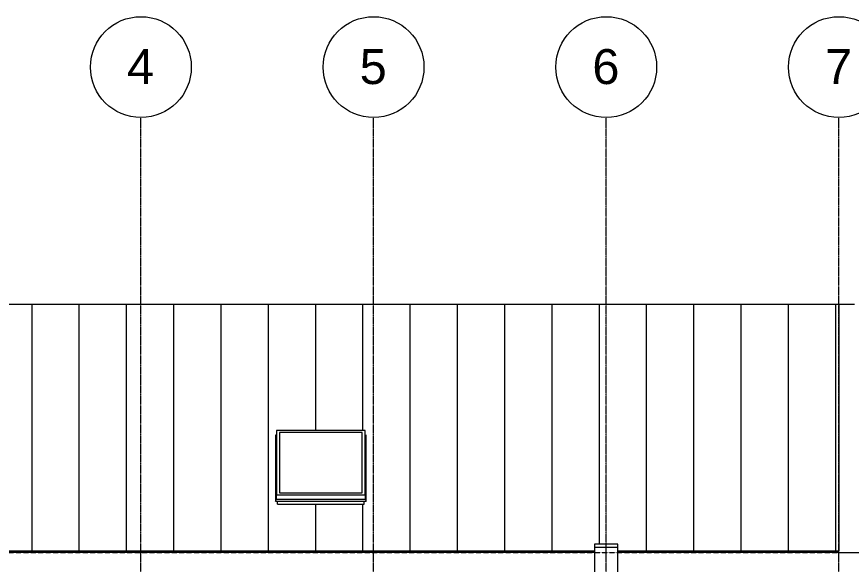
# Model space of a CAD drawing. Header units: millimetres. Extents: x -22400 to 100951, y -3625 to 17206.
# Drawn here: x 2461 to 13222, y 5850 to 12906 of the extents above; entities that cross this region are included whole.
import ezdxf

# ---------------------------------------------------------------- set-up
doc = ezdxf.new("R2010")
doc.units = ezdxf.units.MM
doc.linetypes.add('Dash - Tight', pattern=[4.5, 3, -1.5])
doc.linetypes.add('Grid Line', pattern=[22.225, 12.7, -3.175, 3.175, -3.175])
for name, color, linetype, lineweight in [('A-FLOR-LEVL', 51, 'Continuous', 9), ('A-GENM', 13, 'Continuous', 9), ('A-GLAZ', 151, 'Continuous', 9), ('A-ROOF', 132, 'Continuous', 9), ('A-ROOF-PATT', 132, 'Continuous', 9), ('A-WALL', 113, 'Continuous', 9), ('S-GRID', 1, 'Continuous', 9), ('S-GRID-IDEN', 1, 'Continuous', 9)]:
    doc.layers.add(name, color=color, linetype=linetype, lineweight=lineweight)
doc.styles.add('Arial_1', font='arial.ttf', dxfattribs={"height": 450})

# ---------------------------------------------------------------- blocks, each defined once
blk = doc.blocks.new('M_Skylight - 1180 x 1170mm-507058-South')
at = {"layer": 'A-GLAZ'}
for p, q in [((5811, 7574), (5811, 6745)), ((6954, 7574), (5811, 7574)), ((5849, 7547), (5849, 6772)), ((6916, 7547), (5849, 7547)), ((5849, 7547), (5849, 6772)), ((6916, 7547), (5849, 7547)), ((6916, 6772), (6916, 7547)), ((6916, 6772), (6916, 7547)), ((6954, 6745), (6954, 7574)), ((5811, 7519), (5796, 7514)), ((5796, 7514), (5796, 6665)), ((6954, 7519), (6969, 7514)), ((6969, 6665), (6969, 7514)), ((5796, 6665), (5811, 6690)), ((5811, 6745), (6954, 6745)), ((5811, 6727), (5811, 6745)), ((5811, 6690), (5811, 6727)), ((5811, 6690), (6954, 6690)), ((5849, 6772), (6916, 6772)), ((5849, 6772), (6916, 6772)), ((6954, 6745), (6954, 6727)), ((6954, 6727), (6954, 6690)), ((6954, 6690), (6969, 6665)), ((5796, 6665), (6969, 6665)), ((5823, 6626), (5823, 6665)), ((5823, 6626), (6941, 6626)), ((6941, 6626), (6941, 6665))]:
    blk.add_line(p, q, dxfattribs=at)
blk = doc.blocks.new('fire place hang - fire place hang-785282-South')
at = {"layer": 'A-GENM'}
for p, q in [((9912, 6110), (9912, 6070)), ((9912, 6065), (9912, 2700)), ((10062, 6110), (9913, 6110)), ((9913, 6070), (10062, 6070)), ((10062, 6065), (9913, 6065)), ((10210, 6110), (10062, 6110)), ((10062, 6070), (10210, 6070)), ((10210, 6065), (10062, 6065)), ((10212, 6070), (10212, 6110)), ((10212, 2700), (10212, 6065))]:
    blk.add_line(p, q, dxfattribs=at)
blk = doc.blocks.new('Grid - M_Grid Head - Circle-24584-South')
at = {"layer": 'S-GRID-IDEN'}
blk.add_circle((-4938, 12256), 650, dxfattribs=at)

msp = doc.modelspace()

# ---------------------------------------------------------------- hatches: boundary and pattern name
at = {"layer": 'A-ROOF-PATT'}
h = msp.add_hatch(dxfattribs=at)
h.set_pattern_fill('FP_1', color=256, style=0, pattern_type=2)
h.set_pattern_definition([(90, (-5876.2, 736.1), (-609.6, 4e-14), [])])
h.paths.add_polyline_path([(5173, 6024), (9913, 6024), (9913, 6065), (10210, 6065), (10210, 6024), (13062, 6024), (13062, 9199), (-6438, 9199), (-6438, 6024), (2218, 6024)], flags=0)
h.paths.add_polyline_path([(10104, 6070), (9913, 6070), (9913, 6110), (10210, 6110), (10210, 6070), (10104, 6070)], flags=0)
h.paths.add_polyline_path([(6941, 6626), (5823, 6626), (5823, 6665), (5796, 6665), (5796, 7514), (5811, 7519), (5811, 7574), (6954, 7574), (6954, 7519), (6969, 7514), (6969, 6665), (6941, 6665), (6941, 6652)], flags=0)

# ---------------------------------------------------------------- linework, layer by layer
at = {"layer": 'A-FLOR-LEVL', "linetype": 'Dash - Tight'}
msp.add_line((-22400, 6000), (29196, 6000), dxfattribs=at)
at = {"layer": 'A-ROOF'}
for p, q in [((13062, 9199), (-6438, 9199)), ((13062, 9199), (13062, 6024)), ((-6438, 6024), (9914, 6024)), ((10210, 6024), (13062, 6024))]:
    msp.add_line(p, q, dxfattribs=at)
at = {"layer": 'A-WALL'}
for p, q in [((13264, 9199), (13062, 9199)), ((9914, 6000), (-6438, 6000)), ((13062, 6000), (10210, 6000)), ((13062, 6000), (13062, 6024)), ((13062, 6003), (13264, 6003))]:
    msp.add_line(p, q, dxfattribs=at)
at = {"layer": 'S-GRID', "linetype": 'Grid Line'}
for p, q in [((4062, -305), (4062, 11606)), ((7062, -305), (7062, 11606)), ((10062, -305), (10062, 11606)), ((13062, -305), (13062, 11606))]:
    msp.add_line(p, q, dxfattribs=at)

# ---------------------------------------------------------------- block references
at = {"layer": 'A-GENM'}
msp.add_blockref('fire place hang - fire place hang-785282-South', (0, 0), dxfattribs=at)
at = {"layer": 'A-GLAZ'}
msp.add_blockref('M_Skylight - 1180 x 1170mm-507058-South', (0, 0), dxfattribs=at)
at = {"layer": 'S-GRID-IDEN'}
for p in [(9000, 0), (12000, 0), (15000, 0), (18000, 0)]:
    msp.add_blockref('Grid - M_Grid Head - Circle-24584-South', p, dxfattribs=at)

# ---------------------------------------------------------------- texts
at = {"layer": 'S-GRID-IDEN', "char_height": 450, "width": 424.89, "attachment_point": 1, "style": 'Arial_1'}
for s, insert in [('4', (3883, 12488)), ('5', (6883, 12488)), ('6', (9883, 12488)), ('7', (12883, 12488))]:
    msp.add_mtext(s, dxfattribs=dict(at, insert=insert))

doc.saveas('drawing.dxf')
